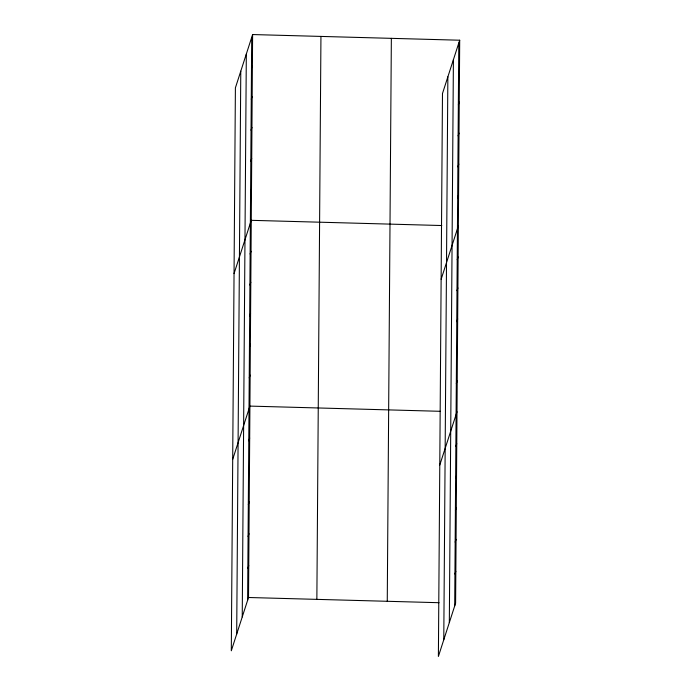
<?xml version="1.0" encoding="UTF-8"?>
<svg xmlns="http://www.w3.org/2000/svg" width="691" height="691" viewBox="0 0 691 691"><rect width="100%" height="100%" fill="white"/><g stroke="black" fill="none" stroke-linecap="round" stroke-linejoin="round"><path stroke-width="1.04" d="M236.693 634.122L240.779 71.173M242.239 616.951L246.324 54.002M247.62 600.28L251.714 37.331M252.612 34.55L235.398 87.835L231.304 650.784L248.518 597.499L252.612 34.55L459.696 40.216L455.602 603.165L438.388 656.45L442.482 93.501L459.696 40.216M316.858 599.373L320.944 36.416M387.262 601.3L391.356 38.342M443.777 639.78L447.863 76.831M449.323 622.608L453.408 59.659M454.704 605.947L458.798 42.997M251.481 68.297L252.379 65.515M251.256 99.254L252.155 96.472M251.032 130.219L251.93 127.438M250.807 161.184L251.705 158.403M250.583 192.141L251.481 189.36M234.05 273.61L251.256 220.325L441.774 225.534M250.133 254.063L251.032 251.282M249.909 285.029L250.807 282.248M249.684 315.994L250.583 313.213M249.46 346.951L250.358 344.17M249.235 377.917L250.133 375.135M232.694 459.385L249.909 406.101L440.426 411.309M248.777 440.78L249.676 437.999M248.544 472.679L249.442 469.897M248.319 504.577L249.218 501.796M248.086 536.484L248.985 533.702M247.853 568.382L248.751 565.601M458.565 73.954L459.463 71.173M458.34 104.92L459.239 102.138M458.116 135.885L459.014 133.104M457.891 166.842L458.789 164.061M457.667 197.807L458.565 195.026M441.134 279.276L458.34 225.983M457.217 259.73L458.116 256.948M456.993 290.695L457.891 287.914M456.768 321.652L457.667 318.871M456.544 352.617L457.442 349.836M456.319 383.583L457.217 380.801M439.778 465.043L456.993 411.758M455.861 446.446L456.76 443.665M455.628 478.345L456.526 475.563M455.404 510.243L456.302 507.462M455.17 542.141L456.069 539.36M454.937 574.048L455.835 571.267M248.518 597.499L439.035 602.707"/></g></svg>
